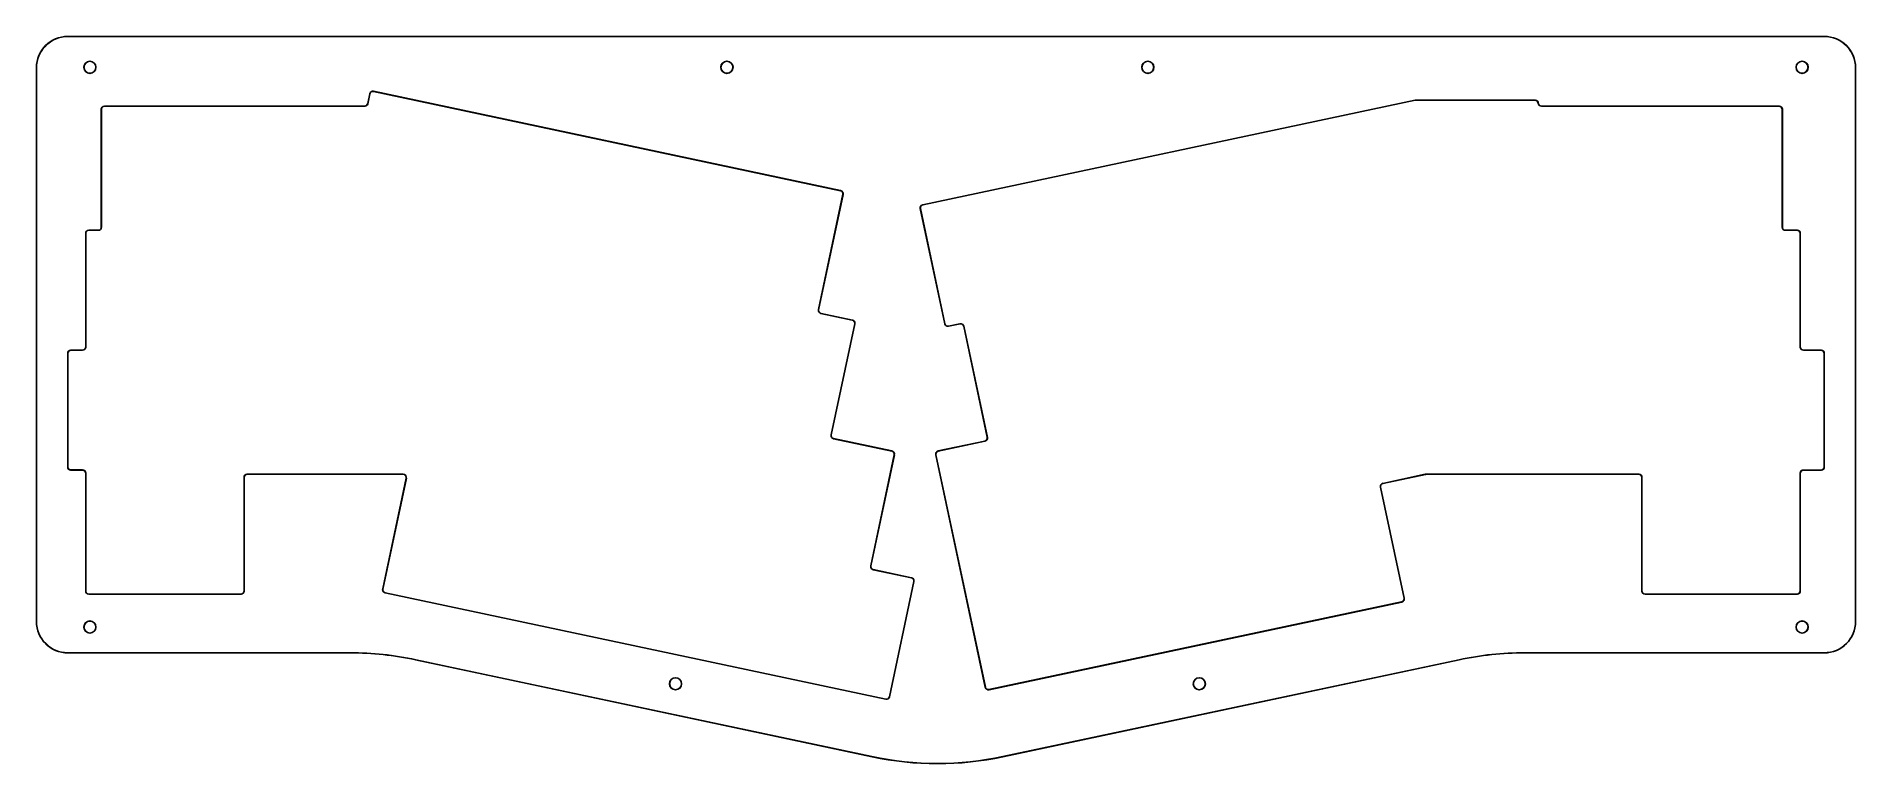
# Model space of a CAD drawing. Header units: millimetres. Extents: x 10 to 299, y 5 to 120.
import ezdxf

# ---------------------------------------------------------------- set-up
doc = ezdxf.new("R2010")
doc.units = ezdxf.units.MM
doc.layers.get('0').update_dxf_attribs({"lineweight": 25, "true_color": 0x000000})

msp = doc.modelspace()

# ---------------------------------------------------------------- linework, layer by layer
for p, q in [((293.95, 120.45), (14.9, 120.45)), ((293.96, 120.43), (14.91, 120.43)), ((9.9, 115.45), (9.9, 27.5)), ((9.91, 115.43), (9.91, 27.49)), ((298.95, 115.45), (298.95, 27.5)), ((298.96, 115.43), (298.96, 27.49)), ((62.54, 109.77), (62.87, 111.33)), ((62.55, 109.75), (62.88, 111.32)), ((63.46, 111.72), (137.68, 95.94)), ((63.48, 111.71), (137.69, 95.93)), ((150.73, 93.69), (228.97, 110.32)), ((150.74, 93.68), (228.99, 110.31)), ((228.97, 110.32), (248.03, 110.32)), ((228.99, 110.31), (248.04, 110.31)), ((248.53, 109.87), (248.53, 109.82)), ((248.54, 109.86), (248.54, 109.81)), ((20.21, 90.14), (20.21, 108.87)), ((20.22, 90.13), (20.22, 108.86)), ((20.71, 109.37), (62.05, 109.37)), ((20.72, 109.36), (62.06, 109.36)), ((286.8, 109.37), (249.03, 109.37)), ((286.82, 109.36), (249.04, 109.36)), ((287.3, 90.14), (287.3, 108.87)), ((287.32, 90.13), (287.32, 108.86)), ((138.06, 95.35), (134.17, 77.03)), ((138.08, 95.34), (134.18, 77.02)), ((154.24, 74.78), (150.34, 93.1)), ((154.25, 74.77), (150.36, 93.09)), ((19.71, 89.64), (18.23, 89.64)), ((19.72, 89.63), (18.24, 89.63)), ((287.8, 89.64), (289.66, 89.64)), ((287.82, 89.63), (289.67, 89.63)), ((17.73, 71.09), (17.73, 89.14)), ((17.74, 71.08), (17.74, 89.13)), ((290.16, 71.09), (290.16, 89.14)), ((290.17, 71.08), (290.17, 89.13)), ((134.55, 76.44), (139.54, 75.38)), ((134.57, 76.43), (139.55, 75.37)), ((139.92, 74.79), (136.17, 57.13)), ((139.94, 74.77), (136.18, 57.12)), ((154.83, 74.4), (156.65, 74.78)), ((154.84, 74.38), (156.66, 74.77)), ((160.99, 56.74), (157.24, 74.4)), ((161, 56.73), (157.25, 74.38)), ((14.87, 52.05), (14.87, 70.09)), ((14.89, 52.03), (14.89, 70.08)), ((17.23, 70.59), (15.37, 70.59)), ((17.24, 70.58), (15.39, 70.58)), ((290.66, 70.59), (293.47, 70.59)), ((290.67, 70.58), (293.48, 70.58)), ((293.97, 52.04), (293.97, 70.09)), ((293.98, 52.03), (293.98, 70.08)), ((136.56, 56.54), (145.83, 54.57)), ((136.57, 56.52), (145.84, 54.55)), ((153.2, 54.57), (160.61, 56.15)), ((153.21, 54.56), (160.62, 56.13)), ((146.21, 53.97), (142.46, 36.32)), ((146.22, 53.96), (142.47, 36.31)), ((160.67, 17.03), (152.82, 53.98)), ((160.68, 17.02), (152.83, 53.97)), ((17.23, 51.55), (15.37, 51.55)), ((17.24, 51.53), (15.39, 51.53)), ((17.73, 32.32), (17.73, 51.05)), ((17.74, 32.31), (17.74, 51.03)), ((42.89, 32.32), (42.89, 50.37)), ((42.91, 32.31), (42.91, 50.36)), ((68.18, 50.87), (43.39, 50.87)), ((68.19, 50.86), (43.41, 50.86)), ((64.92, 32.64), (68.67, 50.27)), ((64.94, 32.63), (68.68, 50.25)), ((230.59, 50.86), (223.84, 49.42)), ((230.6, 50.85), (223.85, 49.41)), ((264.5, 50.87), (230.69, 50.87)), ((264.51, 50.86), (230.71, 50.86)), ((265, 32.32), (265, 50.37)), ((265.01, 32.31), (265.01, 50.36)), ((290.16, 32.32), (290.16, 51.04)), ((290.17, 32.31), (290.17, 51.03)), ((290.66, 51.54), (293.47, 51.54)), ((290.67, 51.53), (293.48, 51.53)), ((227.21, 31.18), (223.46, 48.83)), ((227.22, 31.16), (223.47, 48.82)), ((148.95, 34.43), (142.84, 35.73)), ((148.96, 34.42), (142.86, 35.71)), ((42.39, 31.82), (18.23, 31.82)), ((42.41, 31.81), (18.24, 31.81)), ((144.85, 15.14), (65.31, 32.05)), ((144.86, 15.13), (65.32, 32.03)), ((145.44, 15.52), (149.33, 33.84)), ((145.45, 15.51), (149.34, 33.82)), ((289.66, 31.82), (265.5, 31.82)), ((289.67, 31.81), (265.51, 31.81)), ((161.26, 16.65), (226.82, 30.58)), ((161.27, 16.63), (226.84, 30.57)), ((14.9, 22.5), (59.77, 22.5)), ((14.91, 22.49), (59.78, 22.49)), ((70.16, 21.41), (142.67, 6)), ((70.18, 21.4), (142.68, 5.99)), ((163.46, 6), (235.96, 21.41)), ((163.47, 5.99), (235.98, 21.4)), ((246.36, 22.5), (293.95, 22.5)), ((246.37, 22.49), (293.96, 22.49))]:
    msp.add_line(p, q)
for centre in [(18.4, 115.54), (18.41, 115.53), (119.61, 115.54), (119.63, 115.53), (186.49, 115.54), (186.51, 115.53), (290.45, 115.54), (290.46, 115.53), (18.4, 26.6), (18.41, 26.59), (290.45, 26.6), (290.46, 26.59), (111.45, 17.59), (111.46, 17.58), (194.67, 17.59), (194.68, 17.58)]:
    msp.add_circle(centre, 0.956)
for centre, radius, start, end in [((14.9, 115.45), 5, 90, 180), ((14.91, 115.43), 5, 90, 180), ((293.95, 115.45), 5, 0, 90), ((293.96, 115.43), 5, 0, 90), ((63.36, 111.23), 0.5, 78, 168.0001), ((63.37, 111.22), 0.5, 78, 168.0001), ((248.03, 109.82), 0.5, 0, 90), ((248.04, 109.81), 0.5, 0, 90), ((249.03, 109.87), 0.5, 180, 270.0009), ((249.04, 109.86), 0.5, 180, 270.0009), ((20.71, 108.87), 0.5, 90, 180), ((20.72, 108.86), 0.5, 90, 180), ((62.05, 109.87), 0.5, 270, 348.0001), ((62.06, 109.86), 0.5, 270, 348.0001), ((286.8, 108.87), 0.5, 0, 90.0009), ((286.82, 108.86), 0.5, 0, 90.0009), ((137.57, 95.45), 0.5, 348.0001, 78), ((137.59, 95.44), 0.5, 348.0001, 78), ((150.83, 93.2), 0.5, 102, 192), ((150.85, 93.19), 0.5, 102, 192), ((18.23, 89.14), 0.5, 90, 180), ((18.24, 89.13), 0.5, 90, 180), ((19.71, 90.14), 0.5, 270, 0), ((19.72, 90.13), 0.5, 270, 0), ((287.8, 90.14), 0.5, 180, 270), ((287.82, 90.13), 0.5, 180, 270), ((289.66, 89.14), 0.5, 0, 90), ((289.67, 89.13), 0.5, 0, 90), ((134.66, 76.93), 0.5, 168.0001, 258), ((134.67, 76.92), 0.5, 168.0001, 258), ((139.43, 74.89), 0.5, 348, 78), ((139.45, 74.88), 0.5, 348, 78), ((154.73, 74.88), 0.5, 192, 282), ((154.74, 74.87), 0.5, 192, 282), ((156.75, 74.29), 0.5, 12, 102), ((156.76, 74.28), 0.5, 12, 102), ((15.37, 70.09), 0.5, 90, 180), ((15.39, 70.08), 0.5, 90, 180), ((17.23, 71.09), 0.5, 270, 0), ((17.24, 71.08), 0.5, 270, 0), ((290.66, 71.09), 0.5, 180, 270), ((290.67, 71.08), 0.5, 180, 270), ((293.47, 70.09), 0.5, 0, 90), ((293.48, 70.08), 0.5, 0, 90), ((136.66, 57.03), 0.5, 168.0001, 258), ((136.67, 57.01), 0.5, 168.0001, 258), ((160.5, 56.64), 0.5, 282, 12), ((160.52, 56.62), 0.5, 282, 12), ((15.37, 52.05), 0.5, 180, 270), ((15.39, 52.03), 0.5, 180, 270), ((145.72, 54.08), 0.5, 348, 78), ((145.73, 54.07), 0.5, 348, 78), ((153.3, 54.08), 0.5, 102, 191.9998), ((153.32, 54.07), 0.5, 102, 191.9998), ((293.47, 52.04), 0.5, 270, 0), ((17.23, 51.05), 0.5, 0, 90), ((17.24, 51.03), 0.5, 0, 90), ((43.39, 50.37), 0.5, 90, 180), ((43.41, 50.36), 0.5, 90, 180), ((68.18, 50.37), 0.5, 348.0001, 90), ((68.19, 50.36), 0.5, 348.0001, 90), ((223.94, 48.94), 0.5, 102, 192.0006), ((223.96, 48.92), 0.5, 102, 192.0006), ((230.69, 50.37), 0.5, 90, 102), ((230.71, 50.36), 0.5, 90, 102), ((264.5, 50.37), 0.5, 0, 90), ((264.51, 50.36), 0.5, 0, 90), ((290.66, 51.04), 0.5, 90, 180), ((290.67, 51.03), 0.5, 90, 180), ((293.48, 52.03), 0.5, 270, 0), ((142.95, 36.22), 0.5, 168, 257.9998), ((142.96, 36.2), 0.5, 168, 257.9998), ((18.23, 32.32), 0.5, 180, 270), ((18.24, 32.31), 0.5, 180, 270), ((42.39, 32.32), 0.5, 270, 0), ((42.41, 32.31), 0.5, 270, 0), ((65.41, 32.53), 0.5, 168.0001, 258.0001), ((65.43, 32.52), 0.5, 168.0001, 258.0001), ((148.84, 33.94), 0.5, 348.0007, 77.9998), ((148.85, 33.93), 0.5, 348.0007, 77.9998), ((265.5, 32.32), 0.5, 180, 270), ((265.51, 32.31), 0.5, 180, 270), ((289.66, 32.32), 0.5, 270, 0), ((289.67, 32.31), 0.5, 270, 0), ((226.72, 31.07), 0.5, 281.9986, 12.0006), ((226.73, 31.06), 0.5, 281.9986, 12.0006), ((14.9, 27.5), 5, 180, 270), ((14.91, 27.49), 5, 180, 270), ((293.95, 27.5), 5, 270, 0), ((293.96, 27.49), 5, 270, 0), ((59.77, -27.5), 50, 78.0001, 90), ((59.78, -27.51), 50, 78.0001, 90), ((246.36, -27.5), 50, 90, 101.9999), ((246.37, -27.51), 50, 90, 101.9999), ((144.95, 15.63), 0.5, 258.0001, 348.0007), ((144.96, 15.62), 0.5, 258.0001, 348.0007), ((161.16, 17.14), 0.5, 191.9998, 281.9986), ((161.17, 17.12), 0.5, 191.9998, 281.9986), ((153.06, 54.91), 50, 258.0001, 281.9999), ((153.08, 54.89), 50, 258.0001, 281.9999)]:
    msp.add_arc(centre, radius, start, end)

doc.saveas('drawing.dxf')
